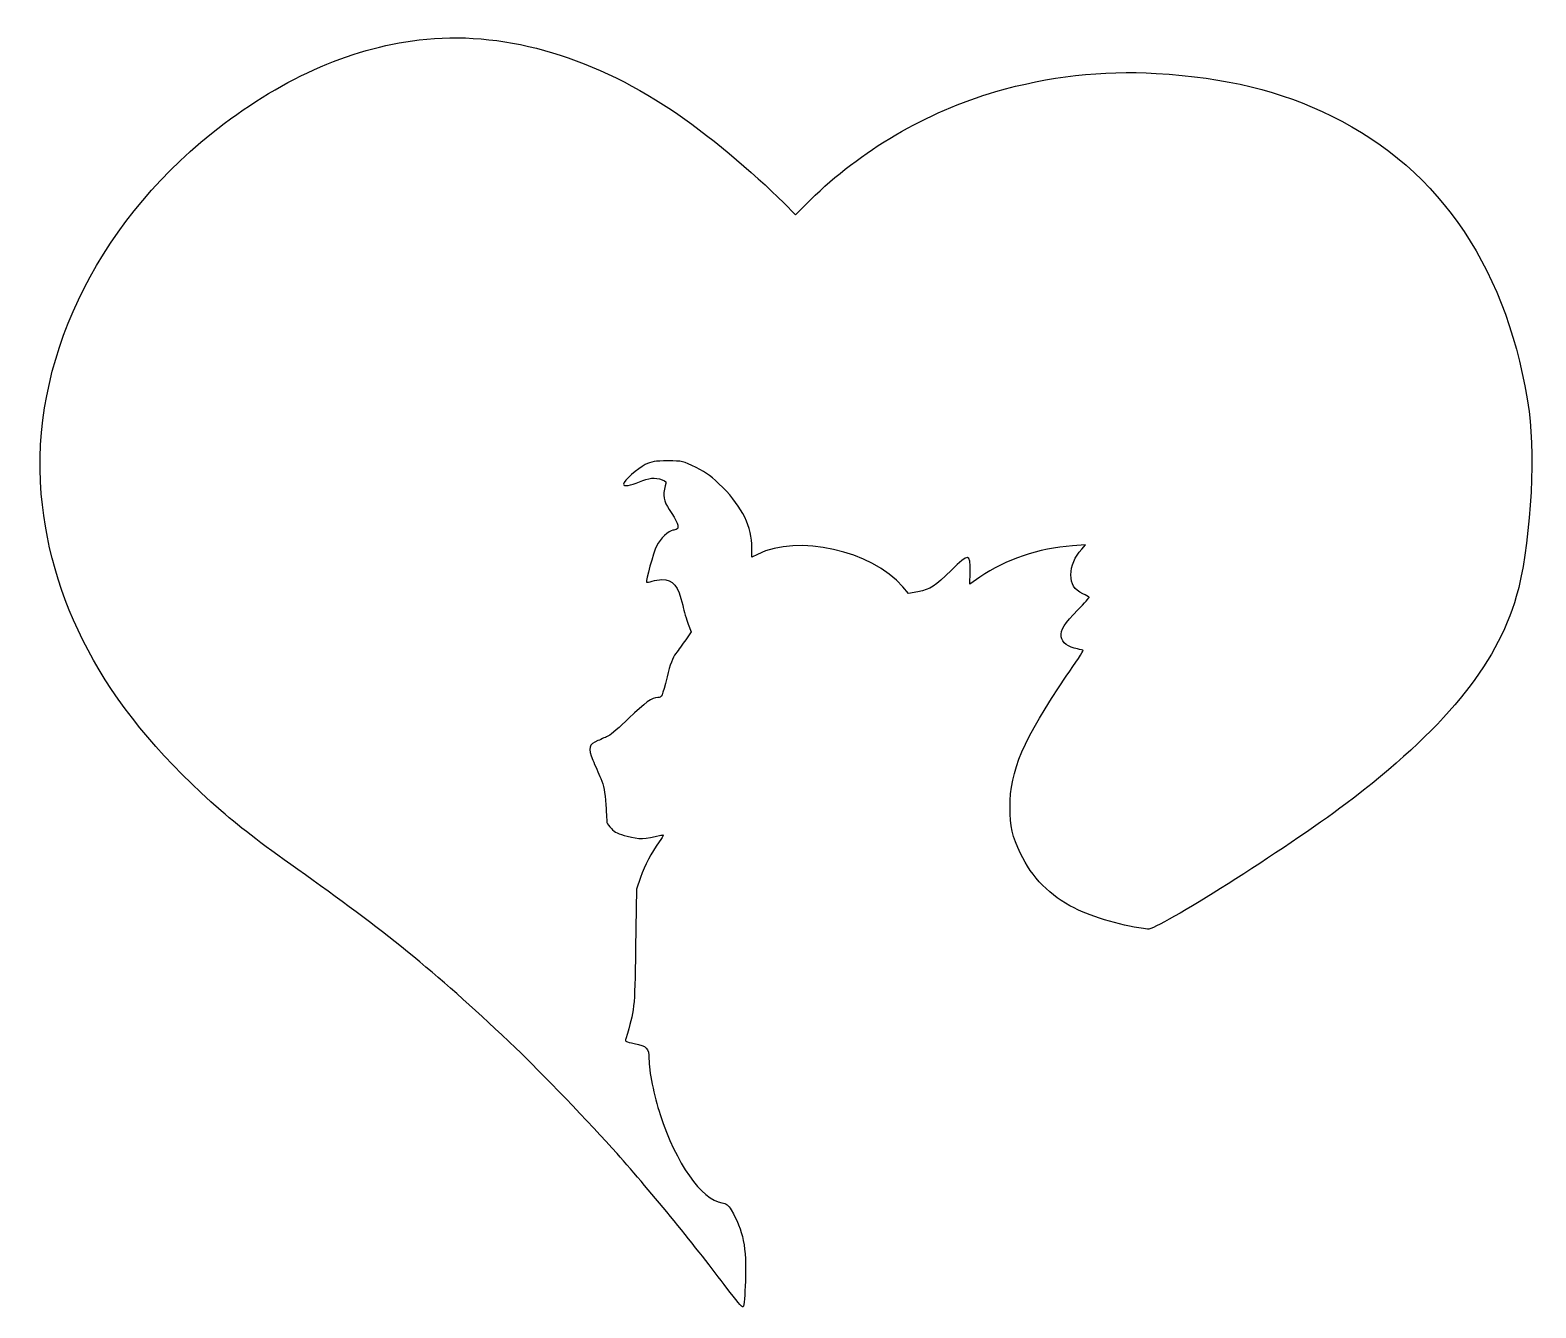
# Model space of a CAD drawing. Header units: centimetres. Extents: x -17.9 to 17.7, y -15 to 15.2.
import ezdxf

# ---------------------------------------------------------------- set-up
doc = ezdxf.new("R2010")
doc.units = ezdxf.units.CM
doc.header["$MEASUREMENT"] = 0
doc.layers.add('Layer 1', color=7, linetype='Continuous')

msp = doc.modelspace()

# ---------------------------------------------------------------- linework, layer by layer
at = {"layer": 'Layer 1'}
msp.add_open_spline([(-8.67833, 14.95778), (-10.3505, 14.7567), (-12.00502, 14.01234), (-13.58194, 12.74939), (-13.58194, 12.74939), (-16.34419, 10.541), (-17.87172, 7.30956), (-17.60713, 4.23333), (-17.60713, 4.23333), (-17.36724, 1.46755), (-15.97377, -0.98778), (-13.35616, -3.25967), (-13.35616, -3.25967), (-12.84463, -3.70064), (-12.34369, -4.08517), (-11.36649, -4.77661), (-11.36649, -4.77661), (-9.39799, -6.16655), (-8.16327, -7.18255), (-6.39585, -8.8653), (-6.39585, -8.8653), (-5.83141, -9.40152), (-4.60727, -10.67858), (-4.00049, -11.35944), (-4.00049, -11.35944), (-3.1891, -12.27313), (-2.07785, -13.63486), (-1.40757, -14.53797), (-1.40757, -14.53797), (-1.19238, -14.82725), (-1.04068, -15.00716), (-1.01951, -14.986), (-1.01951, -14.986), (-1.00187, -14.96836), (-0.97718, -14.69319), (-0.96659, -14.37569), (-0.96659, -14.37569), (-0.93484, -13.589), (-1.01951, -13.16919), (-1.30173, -12.69294), (-1.30173, -12.69294), (-1.37229, -12.57652), (-1.41462, -12.54477), (-1.52045, -12.52713), (-1.52045, -12.52713), (-2.00023, -12.44952), (-2.60701, -11.58874), (-2.98095, -10.43869), (-2.98095, -10.43869), (-3.12559, -10.00477), (-3.24553, -9.40152), (-3.24553, -9.12283), (-3.24553, -9.12283), (-3.24553, -8.86883), (-3.29845, -8.81239), (-3.59478, -8.75947), (-3.59478, -8.75947), (-3.79234, -8.72066), (-3.8135, -8.71008), (-3.79234, -8.64658), (-3.79234, -8.64658), (-3.58067, -7.9375), (-3.58773, -7.99747), (-3.56303, -6.50875), (-3.56303, -6.50875), (-3.56303, -6.50875), (-3.54186, -5.11528), (-3.54186, -5.11528), (-3.54186, -5.11528), (-3.54186, -5.11528), (-3.44308, -4.83306), (-3.44308, -4.83306), (-3.44308, -4.83306), (-3.34077, -4.5332), (-3.20319, -4.27214), (-3.00211, -3.98992), (-3.00211, -3.98992), (-2.88217, -3.82059), (-2.87864, -3.81706), (-2.9633, -3.83823), (-2.9633, -3.83823), (-3.34783, -3.92995), (-3.47836, -3.93348), (-3.75705, -3.86292), (-3.75705, -3.86292), (-3.97224, -3.80648), (-4.05338, -3.76767), (-4.13452, -3.67948), (-4.13452, -3.67948), (-4.18744, -3.61951), (-4.2333, -3.55954), (-4.23683, -3.54895), (-4.23683, -3.54895), (-4.23683, -3.53837), (-4.25094, -3.34434), (-4.26505, -3.12209), (-4.26505, -3.12209), (-4.28622, -2.80459), (-4.31444, -2.66701), (-4.38499, -2.49415), (-4.38499, -2.49415), (-4.43791, -2.37421), (-4.52257, -2.18018), (-4.57196, -2.06023), (-4.57196, -2.06023), (-4.6919, -1.77448), (-4.67074, -1.69334), (-4.45202, -1.60162), (-4.45202, -1.60162), (-4.3603, -1.56281), (-4.24741, -1.5099), (-4.19802, -1.48873), (-4.19802, -1.48873), (-4.14863, -1.46404), (-3.93344, -1.27706), (-3.72177, -1.07245), (-3.72177, -1.07245), (-3.33371, -0.69851), (-3.17144, -0.58209), (-3.03738, -0.58209), (-3.03738, -0.58209), (-2.94213, -0.58209), (-2.93507, -0.56798), (-2.81866, -0.09526), (-2.81866, -0.09526), (-2.74458, 0.2046), (-2.68813, 0.35277), (-2.61052, 0.4586), (-2.61052, 0.4586), (-2.55055, 0.53621), (-2.44471, 0.68085), (-2.37769, 0.78316), (-2.37769, 0.78316), (-2.37769, 0.78316), (-2.25069, 0.9666), (-2.25069, 0.9666), (-2.25069, 0.9666), (-2.25069, 0.9666), (-2.32125, 1.15357), (-2.32125, 1.15357), (-2.32125, 1.15357), (-2.36006, 1.25588), (-2.4165, 1.45696), (-2.44825, 1.6016), (-2.44825, 1.6016), (-2.55408, 2.06021), (-2.6705, 2.20485), (-2.94214, 2.20485), (-2.94214, 2.20485), (-3.00564, 2.20485), (-3.10795, 2.18721), (-3.17145, 2.16604), (-3.17145, 2.16604), (-3.23495, 2.14487), (-3.29139, 2.13429), (-3.30198, 2.14487), (-3.30198, 2.14487), (-3.3302, 2.16956), (-3.14323, 2.83279), (-3.06209, 3.00918), (-3.06209, 3.00918), (-2.98801, 3.1644), (-2.77281, 3.36901), (-2.68109, 3.36901), (-2.68109, 3.36901), (-2.65287, 3.36901), (-2.60701, 3.38312), (-2.58231, 3.40076), (-2.58231, 3.40076), (-2.52234, 3.43604), (-2.58231, 3.58773), (-2.76575, 3.85937), (-2.76575, 3.85937), (-2.89981, 4.05693), (-2.9245, 4.19804), (-2.861, 4.41676), (-2.861, 4.41676), (-2.82925, 4.52259), (-2.83631, 4.52965), (-2.93508, 4.56493), (-2.93508, 4.56493), (-3.10441, 4.6249), (-3.25611, 4.61079), (-3.4713, 4.51554), (-3.4713, 4.51554), (-3.67944, 4.42382), (-3.84524, 4.39912), (-3.84524, 4.46262), (-3.84524, 4.46262), (-3.84524, 4.5367), (-3.5101, 4.83656), (-3.33371, 4.92123), (-3.33371, 4.92123), (-3.18202, 4.99884), (-3.10793, 5.00942), (-2.80102, 5.00942), (-2.80102, 5.00942), (-2.45177, 5.00942), (-2.44119, 5.00589), (-2.13074, 4.8542), (-2.13074, 4.8542), (-1.87321, 4.72367), (-1.76032, 4.64253), (-1.49927, 4.37795), (-1.49927, 4.37795), (-1.03713, 3.91581), (-0.81135, 3.44662), (-0.81135, 2.95626), (-0.81135, 2.95626), (-0.81135, 2.95626), (-0.81135, 2.73401), (-0.81135, 2.73401), (-0.81135, 2.73401), (-0.81135, 2.73401), (-0.67729, 2.80104), (-0.67729, 2.80104), (-0.67729, 2.80104), (0.26815, 3.28082), (2.01793, 2.88923), (2.75171, 2.03551), (2.75171, 2.03551), (2.75171, 2.03551), (2.88577, 1.87676), (2.88577, 1.87676), (2.88577, 1.87676), (2.88577, 1.87676), (3.10802, 1.91909), (3.10802, 1.91909), (3.10802, 1.91909), (3.42552, 1.98259), (3.50313, 2.03198), (3.90177, 2.42356), (3.90177, 2.42356), (4.3251, 2.83631), (4.3498, 2.83278), (4.34274, 2.38123), (4.34274, 2.38123), (4.34274, 2.38123), (4.33921, 2.09901), (4.33921, 2.09901), (4.33921, 2.09901), (4.33921, 2.09901), (4.57204, 2.26129), (4.57204, 2.26129), (4.57204, 2.26129), (5.18587, 2.6811), (5.96904, 2.94568), (6.76279, 3.00212), (6.76279, 3.00212), (6.76279, 3.00212), (7.07323, 3.02681), (7.07323, 3.02681), (7.07323, 3.02681), (7.07323, 3.02681), (6.98151, 2.9245), (6.98151, 2.9245), (6.98151, 2.9245), (6.81923, 2.74811), (6.72398, 2.52233), (6.72751, 2.31772), (6.72751, 2.31772), (6.72751, 2.09194), (6.80512, 1.972), (7.0062, 1.86969), (7.0062, 1.86969), (7.08028, 1.83088), (7.15084, 1.79561), (7.15789, 1.78855), (7.15789, 1.78855), (7.16847, 1.78502), (7.045, 1.65097), (6.88978, 1.48869), (6.88978, 1.48869), (6.57228, 1.16413), (6.48056, 1.01597), (6.4982, 0.85369), (6.4982, 0.85369), (6.51231, 0.71963), (6.67106, 0.59969), (6.8792, 0.56441), (6.8792, 0.56441), (6.95681, 0.5503), (7.02031, 0.53619), (7.02031, 0.5256), (7.02031, 0.5256), (7.02031, 0.51854), (6.84039, 0.24691), (6.61814, -0.07765), (6.61814, -0.07765), (5.60214, -1.57696), (5.28464, -2.31426), (5.28817, -3.17504), (5.28817, -3.17504), (5.28817, -3.6266), (5.34109, -3.86648), (5.53511, -4.26865), (5.53511, -4.26865), (5.80322, -4.82957), (6.24067, -5.27759), (6.80158, -5.55629), (6.80158, -5.55629), (7.23902, -5.77501), (8.01866, -6.00079), (8.54077, -6.05723), (8.54077, -6.05723), (8.7736, -6.08192), (11.82513, -4.15223), (13.22213, -3.09742), (13.22213, -3.09742), (15.53635, -1.34411), (16.77813, 0.16225), (17.25438, 1.80619), (17.25438, 1.80619), (17.56835, 2.88922), (17.71652, 5.02705), (17.55424, 6.17358), (17.55424, 6.17358), (17.09563, 9.46852), (15.47638, 11.89564), (12.89405, 13.15858), (12.89405, 13.15858), (11.65933, 13.76536), (10.42461, 14.06522), (8.74186, 14.16752), (8.74186, 14.16752), (7.48244, 14.24513), (6.18422, 14.09696), (4.95303, 13.73713), (4.95303, 13.73713), (3.31261, 13.25735), (1.74275, 12.34013), (0.57506, 11.17949), (0.57506, 11.17949), (0.57506, 11.17949), (0.21875, 10.82318), (0.21875, 10.82318), (0.21875, 10.82318), (0.21875, 10.82318), (-0.05994, 11.1054), (-0.05994, 11.1054), (-0.05994, 11.1054), (-0.77608, 11.83212), (-1.89791, 12.76346), (-2.71636, 13.30673), (-2.71636, 13.30673), (-4.69192, 14.61906), (-6.75567, 15.19056), (-8.6783, 14.95773), (-8.6783, 14.95773), (-8.6783, 14.95773), (-8.67833, 14.95778), (-8.67833, 14.95778)], degree=3, knots=[0, 0, 0, 0, 0.01123596, 0.01123596, 0.01123596, 0.01123596, 0.02247191, 0.02247191, 0.02247191, 0.02247191, 0.03370787, 0.03370787, 0.03370787, 0.03370787, 0.04494382, 0.04494382, 0.04494382, 0.04494382, 0.05617978, 0.05617978, 0.05617978, 0.05617978, 0.06741573, 0.06741573, 0.06741573, 0.06741573, 0.07865169, 0.07865169, 0.07865169, 0.07865169, 0.08988764, 0.08988764, 0.08988764, 0.08988764, 0.1011236, 0.1011236, 0.1011236, 0.1011236, 0.11235955, 0.11235955, 0.11235955, 0.11235955, 0.12359551, 0.12359551, 0.12359551, 0.12359551, 0.13483146, 0.13483146, 0.13483146, 0.13483146, 0.14606742, 0.14606742, 0.14606742, 0.14606742, 0.15730337, 0.15730337, 0.15730337, 0.15730337, 0.16853933, 0.16853933, 0.16853933, 0.16853933, 0.17977528, 0.17977528, 0.17977528, 0.17977528, 0.19101124, 0.19101124, 0.19101124, 0.19101124, 0.20224719, 0.20224719, 0.20224719, 0.20224719, 0.21348315, 0.21348315, 0.21348315, 0.21348315, 0.2247191, 0.2247191, 0.2247191, 0.2247191, 0.23595506, 0.23595506, 0.23595506, 0.23595506, 0.24719101, 0.24719101, 0.24719101, 0.24719101, 0.25842697, 0.25842697, 0.25842697, 0.25842697, 0.26966292, 0.26966292, 0.26966292, 0.26966292, 0.28089888, 0.28089888, 0.28089888, 0.28089888, 0.29213483, 0.29213483, 0.29213483, 0.29213483, 0.30337079, 0.30337079, 0.30337079, 0.30337079, 0.31460674, 0.31460674, 0.31460674, 0.31460674, 0.3258427, 0.3258427, 0.3258427, 0.3258427, 0.33707865, 0.33707865, 0.33707865, 0.33707865, 0.34831461, 0.34831461, 0.34831461, 0.34831461, 0.35955056, 0.35955056, 0.35955056, 0.35955056, 0.37078652, 0.37078652, 0.37078652, 0.37078652, 0.38202247, 0.38202247, 0.38202247, 0.38202247, 0.39325843, 0.39325843, 0.39325843, 0.39325843, 0.40449438, 0.40449438, 0.40449438, 0.40449438, 0.41573034, 0.41573034, 0.41573034, 0.41573034, 0.42696629, 0.42696629, 0.42696629, 0.42696629, 0.43820225, 0.43820225, 0.43820225, 0.43820225, 0.4494382, 0.4494382, 0.4494382, 0.4494382, 0.46067416, 0.46067416, 0.46067416, 0.46067416, 0.47191011, 0.47191011, 0.47191011, 0.47191011, 0.48314607, 0.48314607, 0.48314607, 0.48314607, 0.49438202, 0.49438202, 0.49438202, 0.49438202, 0.50561798, 0.50561798, 0.50561798, 0.50561798, 0.51685393, 0.51685393, 0.51685393, 0.51685393, 0.52808989, 0.52808989, 0.52808989, 0.52808989, 0.53932584, 0.53932584, 0.53932584, 0.53932584, 0.5505618, 0.5505618, 0.5505618, 0.5505618, 0.56179775, 0.56179775, 0.56179775, 0.56179775, 0.57303371, 0.57303371, 0.57303371, 0.57303371, 0.58426966, 0.58426966, 0.58426966, 0.58426966, 0.59550562, 0.59550562, 0.59550562, 0.59550562, 0.60674157, 0.60674157, 0.60674157, 0.60674157, 0.61797753, 0.61797753, 0.61797753, 0.61797753, 0.62921348, 0.62921348, 0.62921348, 0.62921348, 0.64044944, 0.64044944, 0.64044944, 0.64044944, 0.65168539, 0.65168539, 0.65168539, 0.65168539, 0.66292135, 0.66292135, 0.66292135, 0.66292135, 0.6741573, 0.6741573, 0.6741573, 0.6741573, 0.68539326, 0.68539326, 0.68539326, 0.68539326, 0.69662921, 0.69662921, 0.69662921, 0.69662921, 0.70786517, 0.70786517, 0.70786517, 0.70786517, 0.71910112, 0.71910112, 0.71910112, 0.71910112, 0.73033708, 0.73033708, 0.73033708, 0.73033708, 0.74157303, 0.74157303, 0.74157303, 0.74157303, 0.75280899, 0.75280899, 0.75280899, 0.75280899, 0.76404494, 0.76404494, 0.76404494, 0.76404494, 0.7752809, 0.7752809, 0.7752809, 0.7752809, 0.78651685, 0.78651685, 0.78651685, 0.78651685, 0.79775281, 0.79775281, 0.79775281, 0.79775281, 0.80898876, 0.80898876, 0.80898876, 0.80898876, 0.82022472, 0.82022472, 0.82022472, 0.82022472, 0.83146067, 0.83146067, 0.83146067, 0.83146067, 0.84269663, 0.84269663, 0.84269663, 0.84269663, 0.85393258, 0.85393258, 0.85393258, 0.85393258, 0.86516854, 0.86516854, 0.86516854, 0.86516854, 0.87640449, 0.87640449, 0.87640449, 0.87640449, 0.88764045, 0.88764045, 0.88764045, 0.88764045, 0.8988764, 0.8988764, 0.8988764, 0.8988764, 0.91011236, 0.91011236, 0.91011236, 0.91011236, 0.92134831, 0.92134831, 0.92134831, 0.92134831, 0.93258427, 0.93258427, 0.93258427, 0.93258427, 0.94382022, 0.94382022, 0.94382022, 0.94382022, 0.95505618, 0.95505618, 0.95505618, 0.95505618, 0.96629213, 0.96629213, 0.96629213, 0.96629213, 0.97752809, 0.97752809, 0.97752809, 0.97752809, 1, 1, 1, 1], dxfattribs=at)

doc.saveas('drawing.dxf')
